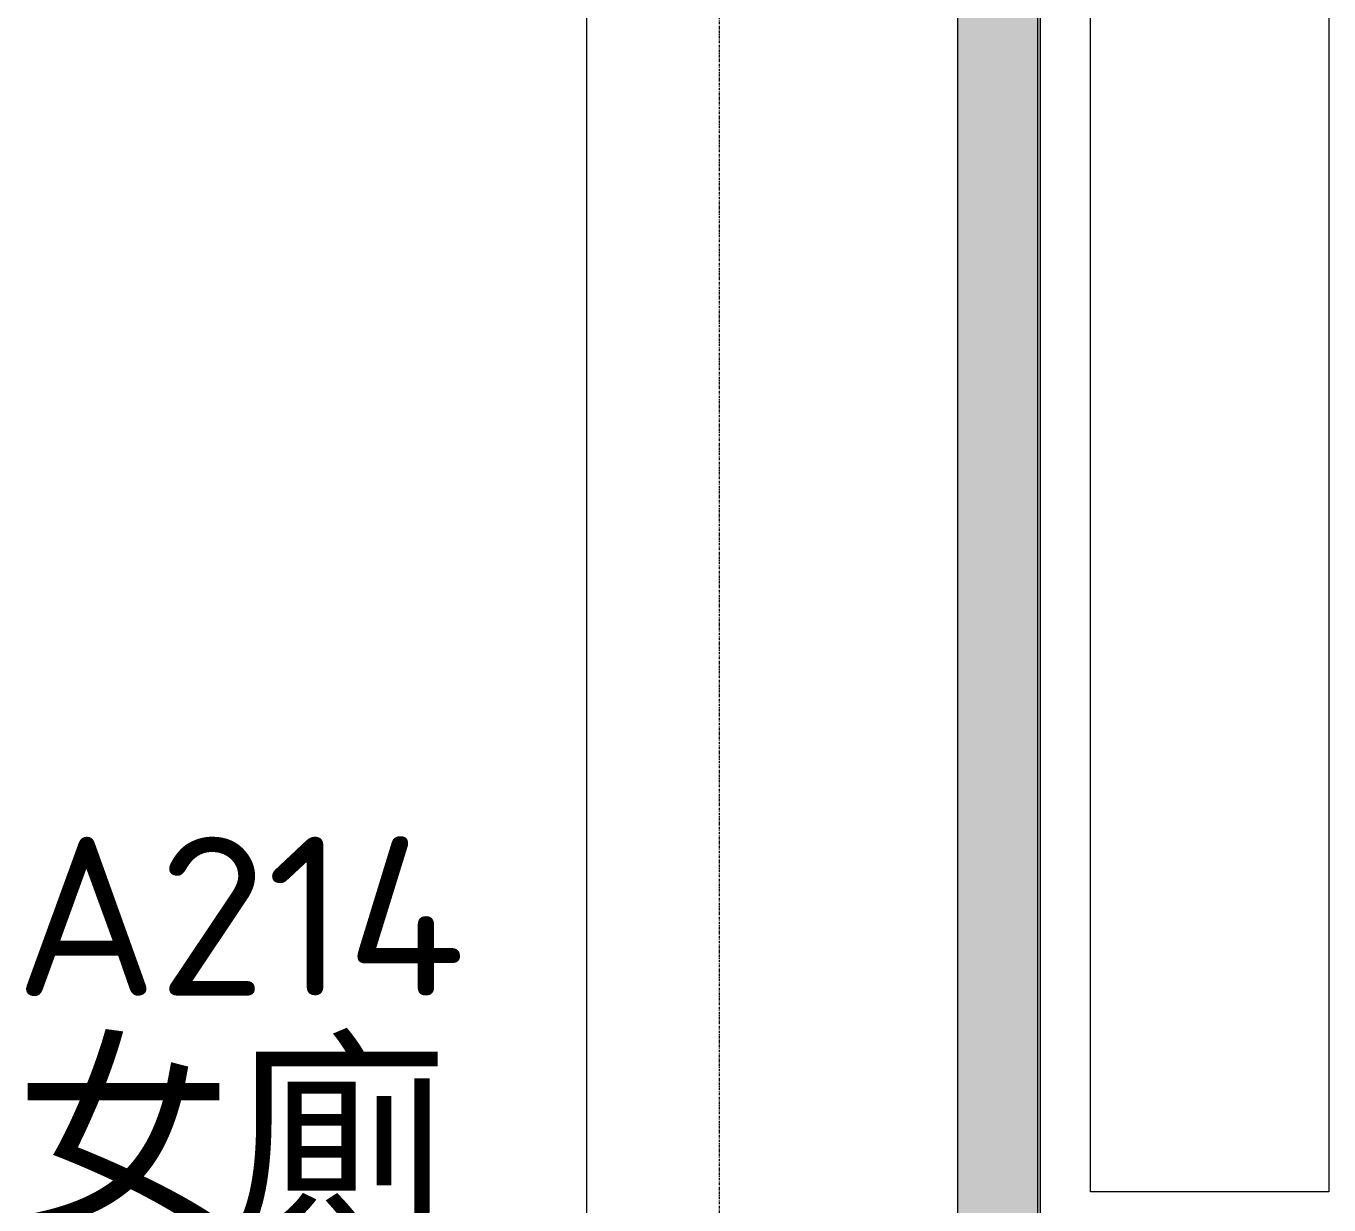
# Model space of a CAD drawing. Header units: centimetres. Extents: x -391356 to -382095, y -768 to 204275.
# Drawn here: x -384323.2 to -384077.5, y 202483.1 to 202705.5 of the extents above; entities that cross this region are included whole.
import ezdxf

# ---------------------------------------------------------------- set-up
doc = ezdxf.new("R2010")
doc.units = ezdxf.units.CM
doc.linetypes.add('虛線圓點 3_16_', pattern=[0.79375, 0.47625, -0.15875, 0, -0.15875])
for name, color, linetype, lineweight, true_color in [('塗層 2 _5_-1', 7, 'Continuous', 5, 0xaaaaaa), ('牆-1', 7, 'Continuous', 5, 0xe4e4e4), ('結構 _1_-1', 7, 'Continuous', 9, 0xaaaaaa), ('結構構架-1', 9, 'Continuous', 5, 0x808080)]:
    doc.layers.add(name, color=color, linetype=linetype, lineweight=lineweight, true_color=true_color)
for name, color, linetype, lineweight in [('房間標籤', 7, 'Continuous', 5), ('柱線-1', 7, '虛線圓點 3_16_', 5), ('樓板', 7, 'Continuous', 5)]:
    doc.layers.add(name, color=color, linetype=linetype, lineweight=lineweight)
doc.styles.add('ISOCPEUR_2', font='isocpeur.ttf', dxfattribs={"height": 30})
doc.styles.add('微軟正黑體', font='Microsoft JhengHei.ttf', dxfattribs={"height": 30})

msp = doc.modelspace()

# ---------------------------------------------------------------- hatches: boundary and pattern name
at = {"layer": '牆-1'}
h = msp.add_hatch(color=256, dxfattribs=at)
h.paths.add_polyline_path([(-384131.98, 200702.41), (-384131.98, 200808.16), (-384132.48, 200808.14), (-384132.48, 200702.41)])
h.paths.add_polyline_path([(-384131.98, 201050.2), (-384131.98, 201065.2), (-384132.48, 201065.2), (-384132.48, 201050.2)])
h.paths.add_polyline_path([(-384131.98, 201380.66), (-384131.98, 201395.66), (-384132.48, 201395.66), (-384132.48, 201380.66)])
h.paths.add_polyline_path([(-384131.98, 201718.16), (-384131.98, 201955.66), (-384132.48, 201955.66), (-384132.48, 201718.16)])
h.paths.add_polyline_path([(-384131.98, 202045.66), (-384131.98, 202255.66), (-384132.48, 202255.66), (-384132.48, 202045.66)])
h.paths.add_polyline_path([(-384131.98, 202345.66), (-384131.98, 202940.66), (-384132.48, 202940.66), (-384132.48, 202345.66)])
h.paths.add_polyline_path([(-384131.98, 203090.66), (-384131.98, 203235.66), (-384132.48, 203235.66), (-384132.48, 203090.66)])
h.paths.add_polyline_path([(-384131.98, 203385.66), (-384131.98, 203968.16), (-384132.48, 203968.16), (-384132.48, 203385.66)])
h = msp.add_hatch(color=256, dxfattribs=at)
h.paths.add_polyline_path([(-384143.98, 200702.41), (-384132.48, 200702.41), (-384132.48, 200808.66), (-384147.48, 200808.66), (-384147.48, 200702.41)])
h.paths.add_polyline_path([(-384132.48, 201717.66), (-384132.48, 201955.66), (-384147.48, 201955.66), (-384147.48, 201717.66), (-384137.48, 201717.66)])
h.paths.add_polyline_path([(-384139.98, 202045.66), (-384132.48, 202045.66), (-384132.48, 202255.66), (-384147.48, 202255.66), (-384147.48, 202045.66)])
h.paths.add_polyline_path([(-384132.48, 202345.66), (-384132.48, 202940.66), (-384147.48, 202940.66), (-384147.48, 202345.66), (-384137.48, 202345.66)])
h.paths.add_polyline_path([(-384132.48, 203090.66), (-384132.48, 203235.66), (-384147.48, 203235.66), (-384147.48, 203090.66), (-384139.98, 203090.66)])
h.paths.add_polyline_path([(-384147.48, 203385.66), (-384132.48, 203385.66), (-384132.48, 203953.16), (-384147.48, 203953.08), (-384147.48, 203452.65)])

# ---------------------------------------------------------------- linework, layer by layer
at = {"layer": '塗層 2 _5_-1'}
msp.add_line((-384131.98, 202940.66), (-384131.98, 202345.66), dxfattribs=at)
at = {"layer": '柱線-1'}
msp.add_line((-384192.48, 204074.69), (-384192.48, 200429.07), dxfattribs=at)
at = {"layer": '樓板'}
for p, q in [((-384122.48, 202485.64), (-384122.48, 202780.64)), ((-384077.48, 202780.64), (-384077.48, 202485.64)), ((-384077.48, 202485.64), (-384122.48, 202485.64))]:
    msp.add_line(p, q, dxfattribs=at)
at = {"layer": '結構 _1_-1'}
for p, q in [((-384132.48, 202940.66), (-384132.48, 202345.66)), ((-384147.48, 202440.66), (-384147.48, 202718.16))]:
    msp.add_line(p, q, dxfattribs=at)
at = {"layer": '結構構架-1'}
msp.add_line((-384217.48, 202440.66), (-384217.48, 202718.16), dxfattribs=at)

# ---------------------------------------------------------------- texts
at = {"layer": '房間標籤', "char_height": 30, "attachment_point": 1}
for s, insert, width, style in [('A214', (-384325.37, 202552.59), 103.4177, 'ISOCPEUR_2'), ('女廁', (-384325.37, 202511.54), 97.8059, '微軟正黑體')]:
    msp.add_mtext(s, dxfattribs=dict(at, insert=insert, width=width, style=style))

doc.saveas('drawing.dxf')
